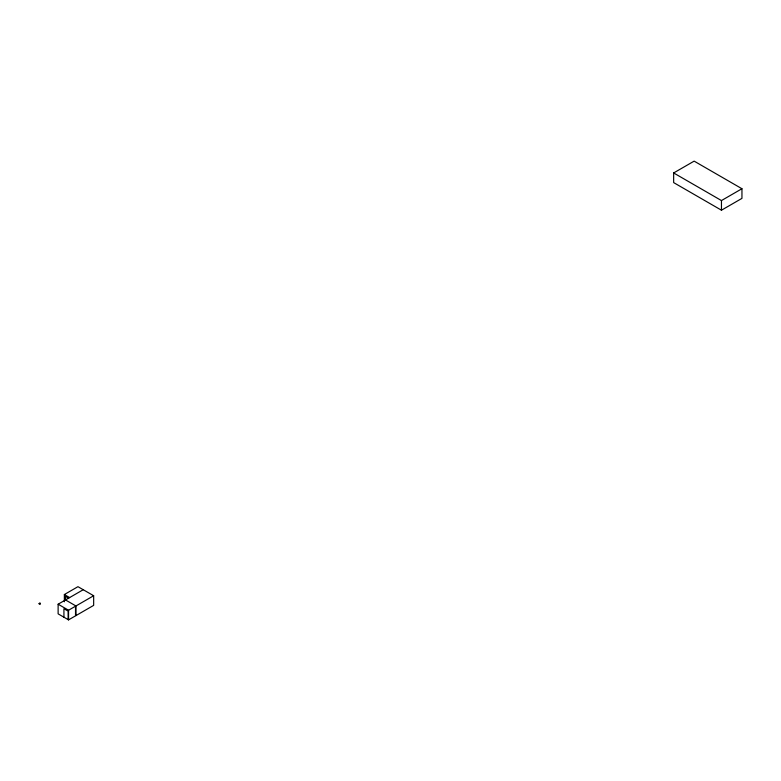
<?xml version="1.0" encoding="UTF-8"?>
<svg xmlns="http://www.w3.org/2000/svg" width="781" height="781" viewBox="0 0 781 781"><rect width="100%" height="100%" fill="white"/><g stroke="black" fill="none" stroke-linecap="round" stroke-linejoin="round"><path stroke-width="1.17" d="M673.652 172.952L694.143 161.13L741.95 188.729L741.95 198.374L721.459 210.206L673.652 182.598L673.652 172.952L721.459 200.561L741.95 188.729M64.354 601.77L64.354 594.536L77.963 586.677L93.661 595.737L93.661 605.382L68.562 619.87L58.126 613.856L58.126 604.211L83.235 589.714M58.126 604.211L68.562 610.225L93.661 595.737M64.354 594.536L69.616 597.572M68.621 598.178L65.497 596.381L65.497 600.003M65.506 599.945L75.942 605.968L75.942 615.613M721.459 200.561L721.459 210.206M75.513 606.876L75.513 615.369M68.562 610.225L68.562 619.87M68.132 619.626L68.132 611.132L63.925 608.702L63.925 617.195M39.05 603.703C40.934 606.329 40.68 600.94 39.06 603.664"/></g></svg>
